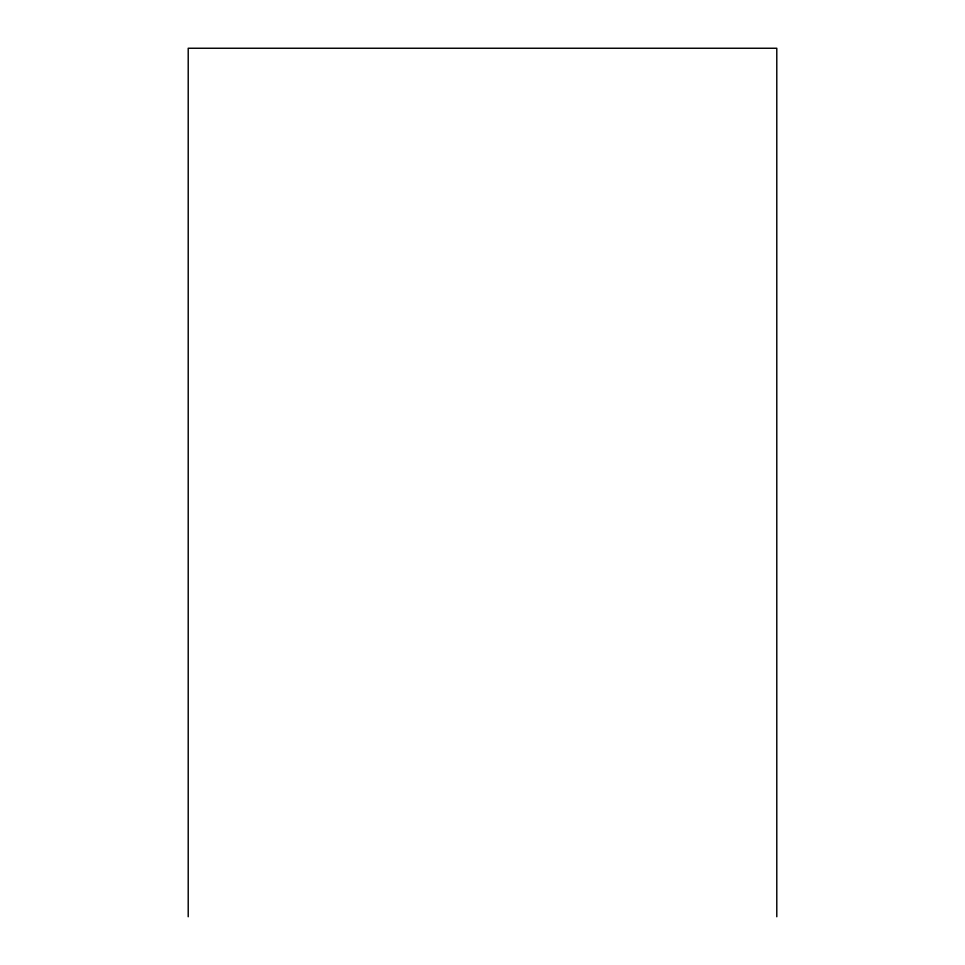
<?xml version="1.0" encoding="UTF-8"?>
<svg xmlns="http://www.w3.org/2000/svg" width="965" height="965" viewBox="0 0 965 965"><rect width="100%" height="100%" fill="white"/><g stroke="black" fill="none" stroke-linecap="round" stroke-linejoin="round"><path stroke-width="1.45" d="M776.789 916.75L776.789 48.25L188.211 48.25L188.211 916.75"/></g></svg>
